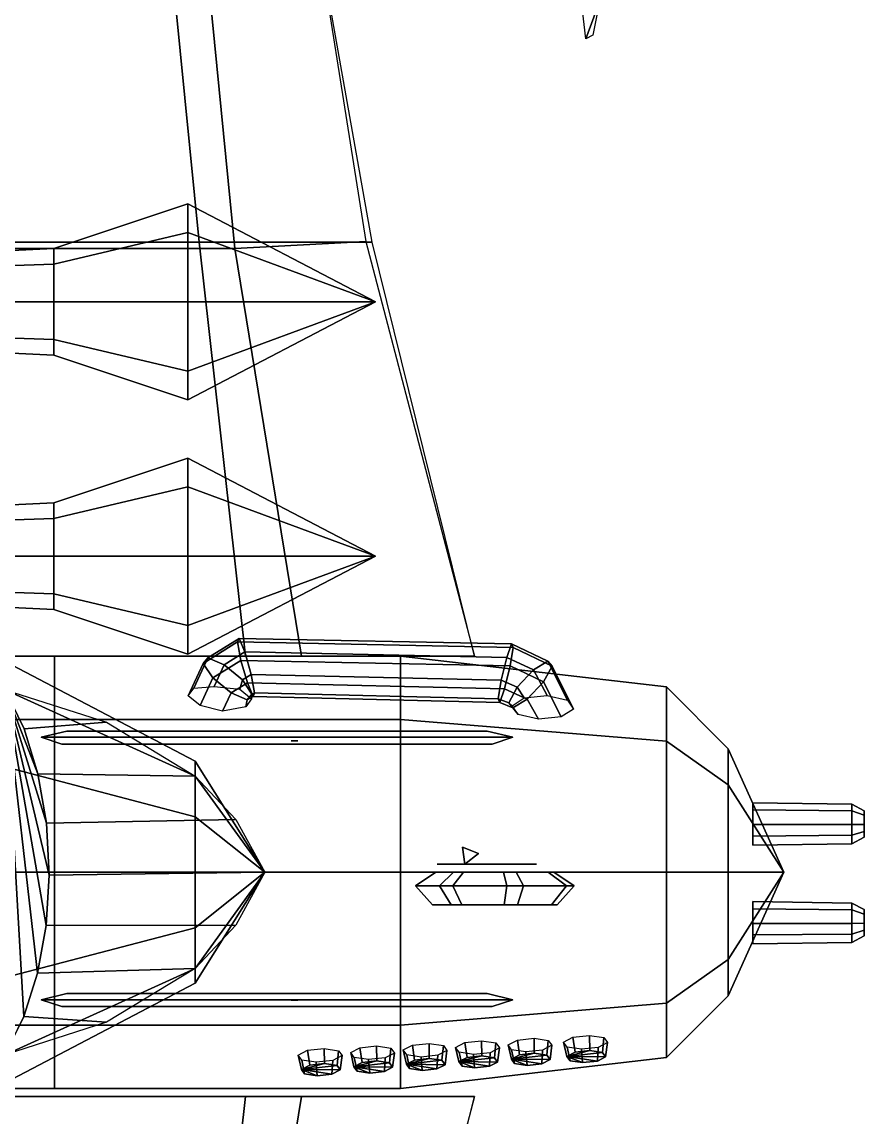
# Model space of a CAD drawing. Header units: metres. Extents: x -60 to 33, y -69 to 68.
# Drawn here: x 5.34 to 32.6, y -7.93 to 27.54 of the extents above; entities that cross this region are included whole.
import ezdxf

# ---------------------------------------------------------------- set-up
doc = ezdxf.new("R2010")
doc.units = ezdxf.units.M

msp = doc.modelspace()

# ---------------------------------------------------------------- linework, layer by layer
at = {"layer": 'AileD1', "color": 3}
for points in [[(12.233074, 20.199999, 8.980313), (2.804428, 20.199999, 9.349729), (3.138815, 32.800003, 9.198742), (10.996017, 32.800003, 8.887767)], [(16.46913, 20.42, 7.756776), (12.233074, 20.199999, 8.980313), (10.996017, 32.800003, 8.887767), (14.526067, 32.740002, 7.630329)], [(19.993759, 7.000001, 8), (14.390508, 7.000001, 10), (12.233074, 20.199999, 8.980313), (16.46913, 20.42, 7.756776)], [(14.390508, 7.000001, 10), (1.918754, 7.000001, 10.799999), (2.804428, 20.199999, 9.349729), (12.233074, 20.199999, 8.980313)]]:
    msp.add_3dface(points, dxfattribs=at)
at = {"layer": 'AileD2', "color": 67}
for points in [[(11.080813, 20.400002, 6.698404), (9.85018, 32.800003, 6.732197), (1.037658, 32.800003, 6.423656), (0.432347, 20.400002, 6.329336)], [(16.678078, 20.400002, 7.713342), (14.482404, 32.800003, 7.580684), (9.85018, 32.800003, 6.732197), (11.080813, 20.400002, 6.698404)], [(12.583006, 7.000001, 5.8), (11.080813, 20.400002, 6.698404), (0.432347, 20.400002, 6.329336), (-1.515498, 7.000001, 5)], [(19.993759, 7.000001, 8), (16.678078, 20.400002, 7.713342), (11.080813, 20.400002, 6.698404), (12.583006, 7.000001, 5.8)]]:
    msp.add_3dface(points, dxfattribs=at)
at = {"layer": 'AileG1', "color": 36}
for points in [[(-1.515498, -7.260001, 5), (0.432347, -20.66, 6.329336), (11.080813, -20.66, 6.698404), (12.583006, -7.260001, 5.8)], [(12.583006, -7.260001, 5.8), (11.080813, -20.66, 6.698404), (16.678078, -20.66, 7.713342), (19.993759, -7.260001, 8)]]:
    msp.add_3dface(points, dxfattribs=at)
at = {"layer": 'AileG2', "color": 31}
for points in [[(12.233074, -20.459999, 8.980313), (2.804428, -20.459999, 9.349729), (1.918754, -7.260001, 10.799999), (14.390508, -7.260001, 10)], [(16.46913, -20.679998, 7.756776), (12.233074, -20.459999, 8.980313), (14.390508, -7.260001, 10), (19.993759, -7.260001, 8)]]:
    msp.add_3dface(points, dxfattribs=at)
at = {"layer": 'Cabine', "color": 8}
for points in [[(6.400001, 4.949748, 14.949748), (-23, 4.949748, 14.132447), (-23, 7.000001, 10), (6.400001, 7, 10)], [(6.400001, 7, 10), (-23, 7.000001, 10), (-23, 4.949748, 5.867552), (6.400001, 4.949748, 5.050252)], [(6.400001, 0, 17.000002), (-23, 0, 15.844164), (-23, 4.949748, 14.132447), (6.400001, 4.949748, 14.949748)], [(6.400001, 4.949748, 5.050252), (-23, 4.949748, 5.867552), (-23, 0, 4.155837), (6.400001, 0, 2.999999)], [(6.400001, -4.949749, 14.949748), (-23, -4.949748, 14.132447), (-23, 0, 15.844164), (6.400001, 0, 17.000002)], [(6.400001, 0, 2.999999), (-23, 0, 4.155837), (-23, -4.949748, 5.867552), (6.400001, -4.949749, 5.050252)], [(6.400001, -4.949749, 5.050252), (-23, -4.949748, 5.867552), (-23, -7.000001, 10), (6.400001, -7.000001, 10)], [(6.400001, -7.000001, 10), (-23, -7.000001, 10), (-23, -4.949748, 14.132447), (6.400001, -4.949749, 14.949748)]]:
    msp.add_3dface(points, dxfattribs=at)
at = {"layer": 'Canon1', "color": 40}
for points in [[(29, -1.657492, 12.348951), (29, -0.952149, 11.878723), (32.200001, -0.999453, 11.865605), (32.200001, -1.656105, 12.303373)], [(29, -0.952149, 11.878723), (29, -1.181399, 11.062594), (32.200001, -1.212878, 11.105814), (32.200001, -0.999453, 11.865605)], [(32.200001, -1.656105, 12.303373), (32.200001, -0.999453, 11.865605), (32.599998, -1.212105, 11.806633), (32.599998, -1.649873, 12.098478)], [(32.200001, -0.999453, 11.865605), (32.200001, -1.212878, 11.105814), (32.599998, -1.354388, 11.300107), (32.599998, -1.212105, 11.806633)], [(29, -1.181399, 11.062594), (29, -2.028427, 11.028426), (32.200001, -2.001435, 11.074005), (32.200001, -1.212878, 11.105814)], [(32.200001, -1.212878, 11.105814), (32.200001, -2.001435, 11.074005), (32.599998, -1.880093, 11.278901), (32.599998, -1.354388, 11.300107)], [(29, -2.322668, 11.82344), (29, -1.657492, 12.348951), (32.200001, -1.656105, 12.303373), (32.200001, -2.275364, 11.814137)], [(32.200001, -2.275364, 11.814137), (32.200001, -1.656105, 12.303373), (32.599998, -1.649873, 12.098478), (32.599998, -2.062712, 11.772321)], [(29, -2.028427, 11.028426), (29, -2.322668, 11.82344), (32.200001, -2.275364, 11.814137), (32.200001, -2.001435, 11.074005)], [(32.200001, -2.001435, 11.074005), (32.200001, -2.275364, 11.814137), (32.599998, -2.062712, 11.772321), (32.599998, -1.880093, 11.278901)]]:
    msp.add_3dface(points, dxfattribs=at)
at = {"layer": 'Canon2', "color": 39}
for points in [[(29, -1.657492, 9.148952), (29, -0.952149, 8.678724), (32.200001, -0.999453, 8.665605), (32.200001, -1.656105, 9.103373)], [(29, -0.952149, 8.678724), (29, -1.181399, 7.862594), (32.200001, -1.212878, 7.905815), (32.200001, -0.999453, 8.665605)], [(32.200001, -1.656105, 9.103373), (32.200001, -0.999453, 8.665605), (32.599998, -1.212105, 8.606633), (32.599998, -1.649873, 8.898479)], [(32.200001, -0.999453, 8.665605), (32.200001, -1.212878, 7.905815), (32.599998, -1.354388, 8.100107), (32.599998, -1.212105, 8.606633)], [(29, -1.181399, 7.862594), (29, -2.028427, 7.828427), (32.200001, -2.001435, 7.874005), (32.200001, -1.212878, 7.905815)], [(32.200001, -1.212878, 7.905815), (32.200001, -2.001435, 7.874005), (32.599998, -1.880093, 8.0789), (32.599998, -1.354388, 8.100107)], [(29, -2.322668, 8.623439), (29, -1.657492, 9.148952), (32.200001, -1.656105, 9.103373), (32.200001, -2.275364, 8.614137)], [(32.200001, -2.275364, 8.614137), (32.200001, -1.656105, 9.103373), (32.599998, -1.649873, 8.898479), (32.599998, -2.062712, 8.572322)], [(29, -2.028427, 7.828427), (29, -2.322668, 8.623439), (32.200001, -2.275364, 8.614137), (32.200001, -2.001435, 7.874005)], [(32.200001, -2.001435, 7.874005), (32.200001, -2.275364, 8.614137), (32.599998, -2.062712, 8.572322), (32.599998, -1.880093, 8.0789)]]:
    msp.add_3dface(points, dxfattribs=at)
at = {"layer": 'Canon3', "color": 38}
for points in [[(29, 1.542508, 9.148952), (29, 2.247851, 8.678724), (32.200001, 2.200547, 8.665605), (32.200001, 1.543895, 9.103373)], [(29, 2.247851, 8.678724), (29, 2.0186, 7.862594), (32.200001, 1.987122, 7.905815), (32.200001, 2.200547, 8.665605)], [(32.200001, 1.543895, 9.103373), (32.200001, 2.200547, 8.665605), (32.599998, 1.987895, 8.606633), (32.599998, 1.550127, 8.898479)], [(32.200001, 2.200547, 8.665605), (32.200001, 1.987122, 7.905815), (32.599998, 1.845612, 8.100107), (32.599998, 1.987895, 8.606633)], [(29, 2.0186, 7.862594), (29, 1.171573, 7.828427), (32.200001, 1.198565, 7.874005), (32.200001, 1.987122, 7.905815)], [(32.200001, 1.987122, 7.905815), (32.200001, 1.198565, 7.874005), (32.599998, 1.319907, 8.0789), (32.599998, 1.845612, 8.100107)], [(29, 0.877332, 8.623439), (29, 1.542508, 9.148952), (32.200001, 1.543895, 9.103373), (32.200001, 0.924636, 8.614137)], [(32.200001, 0.924636, 8.614137), (32.200001, 1.543895, 9.103373), (32.599998, 1.550127, 8.898479), (32.599998, 1.137288, 8.572322)], [(29, 1.171573, 7.828427), (29, 0.877332, 8.623439), (32.200001, 0.924636, 8.614137), (32.200001, 1.198565, 7.874005)], [(32.200001, 1.198565, 7.874005), (32.200001, 0.924636, 8.614137), (32.599998, 1.137288, 8.572322), (32.599998, 1.319907, 8.0789)]]:
    msp.add_3dface(points, dxfattribs=at)
at = {"layer": 'Canon4', "color": 37}
for points in [[(29, 1.542508, 12.348951), (29, 2.247851, 11.878723), (32.200001, 2.200547, 11.865605), (32.200001, 1.543895, 12.303373)], [(29, 2.247851, 11.878723), (29, 2.0186, 11.062594), (32.200001, 1.987122, 11.105814), (32.200001, 2.200547, 11.865605)], [(32.200001, 1.543895, 12.303373), (32.200001, 2.200547, 11.865605), (32.599998, 1.987895, 11.806633), (32.599998, 1.550127, 12.098478)], [(32.200001, 2.200547, 11.865605), (32.200001, 1.987122, 11.105814), (32.599998, 1.845612, 11.300107), (32.599998, 1.987895, 11.806633)], [(29, 2.0186, 11.062594), (29, 1.171573, 11.028426), (32.200001, 1.198565, 11.074005), (32.200001, 1.987122, 11.105814)], [(32.200001, 1.987122, 11.105814), (32.200001, 1.198565, 11.074005), (32.599998, 1.319907, 11.278901), (32.599998, 1.845612, 11.300107)], [(29, 0.877332, 11.82344), (29, 1.542508, 12.348951), (32.200001, 1.543895, 12.303373), (32.200001, 0.924636, 11.814137)], [(32.200001, 0.924636, 11.814137), (32.200001, 1.543895, 12.303373), (32.599998, 1.550127, 12.098478), (32.599998, 1.137288, 11.772321)], [(29, 1.171573, 11.028426), (29, 0.877332, 11.82344), (32.200001, 0.924636, 11.814137), (32.200001, 1.198565, 11.074005)], [(32.200001, 1.198565, 11.074005), (32.200001, 0.924636, 11.814137), (32.599998, 1.137288, 11.772321), (32.599998, 1.319907, 11.278901)]]:
    msp.add_3dface(points, dxfattribs=at)
at = {"layer": 'CharniereA', "color": 58}
msp.add_3dface([(19.653061, 0.26, 4.139383), (19.87788, 0.26, 4.026109), (19.667372, 0.26, 3.888047)], dxfattribs=at)
at = {"layer": 'CharniereSD', "color": 59}
msp.add_3dface([(14.05306, 4.26, 4.739383), (14.27788, 4.26, 4.626109), (14.067371, 4.26, 4.488046)], dxfattribs=at)
at = {"layer": 'CharniereSG', "color": 60}
msp.add_3dface([(14.05306, -4.14, 4.739383), (14.27788, -4.14, 4.626109), (14.067371, -4.14, 4.488046)], dxfattribs=at)
at = {"layer": 'EssieuAvant', "color": 54}
for points in [[(19.680571, 0.26, -5.834953), (19.600763, 0.813923, -5.834953), (19.600763, 0.813923, 3.345047), (19.680571, 0.26, 3.345047)], [(19.600763, 0.813923, -5.834953), (20.120378, 0.606077, -5.834953), (20.120378, 0.606077, 3.345047), (19.600763, 0.813923, 3.345047)], [(20.120378, 0.606077, -5.834953), (19.600763, 0.813923, -5.834953), (19.680571, 0.26, -5.834953)], [(20.120378, 0.606077, -5.834953), (19.680571, 0.26, -5.834953), (19.680571, 0.26, 3.345047), (20.120378, 0.606077, 3.345047)]]:
    msp.add_3dface(points, dxfattribs=at)
at = {"layer": 'FuselageAvant', "color": 6}
for points in [[(17.6, 4.949748, 14.949748), (6.400001, 4.949748, 14.949748), (6.400001, 7, 10), (17.6, 7.000001, 10)], [(17.6, 7.000001, 10), (6.400001, 7, 10), (6.400001, 4.949748, 5.050252), (17.6, 4.949748, 5.050252)], [(26.199999, 4.242641, 14.24264), (17.6, 4.949748, 14.949748), (17.6, 7.000001, 10), (26.199999, 6, 10)], [(26.199999, 6, 10), (17.6, 7.000001, 10), (17.6, 4.949748, 5.050252), (26.199999, 4.242641, 5.75736)], [(28.199999, 2.828427, 12.828427), (26.199999, 4.242641, 14.24264), (26.199999, 6, 10), (28.199999, 4, 10)], [(28.199999, 4, 10), (26.199999, 6, 10), (26.199999, 4.242641, 5.75736), (28.199999, 2.828427, 7.171573)], [(17.6, 0, 17.000002), (6.400001, 0, 17.000002), (6.400001, 4.949748, 14.949748), (17.6, 4.949748, 14.949748)], [(17.6, 4.949748, 5.050252), (6.400001, 4.949748, 5.050252), (6.400001, 0, 2.999999), (17.6, 0, 2.999999)], [(26.199999, 0, 16), (17.6, 0, 17.000002), (17.6, 4.949748, 14.949748), (26.199999, 4.242641, 14.24264)], [(26.199999, 4.242641, 5.75736), (17.6, 4.949748, 5.050252), (17.6, 0, 2.999999), (26.199999, 0, 4)], [(28.199999, 0, 14), (26.199999, 0, 16), (26.199999, 4.242641, 14.24264), (28.199999, 2.828427, 12.828427)], [(28.199999, 2.828427, 7.171573), (26.199999, 4.242641, 5.75736), (26.199999, 0, 4), (28.199999, 0, 6)], [(29.999998, 0, 10), (28.199999, 4, 10), (28.199999, 2.828427, 7.171573)], [(29.999998, 0, 10), (28.199999, 2.828427, 12.828427), (28.199999, 4, 10)], [(28.199999, 0, 14), (28.199999, 2.828427, 12.828427), (29.999998, 0, 10)], [(28.199999, 2.828427, 7.171573), (28.199999, 0, 6), (29.999998, 0, 10)], [(17.6, -4.949748, 14.949748), (6.400001, -4.949749, 14.949748), (6.400001, 0, 17.000002), (17.6, 0, 17.000002)], [(17.6, 0, 2.999999), (6.400001, 0, 2.999999), (6.400001, -4.949749, 5.050252), (17.6, -4.949748, 5.050252)], [(26.199999, -4.242641, 14.24264), (17.6, -4.949748, 14.949748), (17.6, 0, 17.000002), (26.199999, 0, 16)], [(26.199999, 0, 4), (17.6, 0, 2.999999), (17.6, -4.949748, 5.050252), (26.199999, -4.242641, 5.75736)], [(28.199999, -2.828427, 12.828427), (26.199999, -4.242641, 14.24264), (26.199999, 0, 16), (28.199999, 0, 14)], [(28.199999, 0, 6), (26.199999, 0, 4), (26.199999, -4.242641, 5.75736), (28.199999, -2.828427, 7.171573)], [(28.199999, 0, 14), (29.999998, 0, 10), (28.199999, -2.828427, 12.828427)], [(28.199999, -2.828427, 12.828427), (29.999998, 0, 10), (28.199999, -4, 10)], [(29.999998, 0, 10), (28.199999, -2.828427, 7.171573), (28.199999, -4, 10)], [(29.999998, 0, 10), (28.199999, 0, 6), (28.199999, -2.828427, 7.171573)], [(28.199999, -4, 10), (26.199999, -6, 10), (26.199999, -4.242641, 14.24264), (28.199999, -2.828427, 12.828427)], [(28.199999, -2.828427, 7.171573), (26.199999, -4.242641, 5.75736), (26.199999, -6, 10), (28.199999, -4, 10)], [(26.199999, -6, 10), (17.6, -7.000001, 10), (17.6, -4.949748, 14.949748), (26.199999, -4.242641, 14.24264)], [(26.199999, -4.242641, 5.75736), (17.6, -4.949748, 5.050252), (17.6, -7.000001, 10), (26.199999, -6, 10)], [(17.6, -7.000001, 10), (6.400001, -7.000001, 10), (6.400001, -4.949749, 14.949748), (17.6, -4.949748, 14.949748)], [(17.6, -4.949748, 5.050252), (6.400001, -4.949749, 5.050252), (6.400001, -7.000001, 10), (17.6, -7.000001, 10)], [(23.714766, -5.285871, 12.781879), (23.72221, -5.773171, 12.912531), (23.245865, -5.82548, 12.842825), (23.175598, -5.345079, 12.70298)], [(24.177393, -5.35696, 12.555658), (24.13093, -5.835978, 12.712667), (23.72221, -5.773171, 12.912531), (23.714766, -5.285871, 12.781879)], [(16.823074, -5.624439, 12.781879), (16.830517, -6.111739, 12.912531), (16.354172, -6.164049, 12.842825), (16.283907, -5.683647, 12.70298)], [(17.2857, -5.695529, 12.555658), (17.239239, -6.174546, 12.712667), (16.830517, -6.111739, 12.912531), (16.823074, -5.624439, 12.781879)], [(17.981861, -5.600231, 12.70298), (18.052124, -6.080633, 12.842825), (17.787195, -6.217415, 12.544384), (17.68199, -5.755054, 12.365179)], [(18.521029, -5.541023, 12.781879), (18.528469, -6.028324, 12.912531), (18.052124, -6.080633, 12.842825), (17.981861, -5.600231, 12.70298)], [(18.983654, -5.612113, 12.555658), (18.937191, -6.09113, 12.712667), (18.528469, -6.028324, 12.912531), (18.521029, -5.541023, 12.781879)], [(19.098738, -5.771856, 12.156835), (19.038866, -6.232261, 12.360314), (18.937191, -6.09113, 12.712667), (18.983654, -5.612113, 12.555658)], [(19.679813, -5.516816, 12.70298), (19.75008, -5.997218, 12.842825), (19.485147, -6.134, 12.544384), (19.379946, -5.671638, 12.365179)], [(19.379946, -5.671638, 12.365179), (19.485147, -6.134, 12.544384), (19.586824, -6.27513, 12.192033), (19.495029, -5.83138, 11.96636)], [(20.218981, -5.457608, 12.781879), (20.226423, -5.944908, 12.912531), (19.75008, -5.997218, 12.842825), (19.679813, -5.516816, 12.70298)], [(20.681606, -5.528697, 12.555658), (20.635145, -6.007715, 12.712667), (20.226423, -5.944908, 12.912531), (20.218981, -5.457608, 12.781879)], [(20.796692, -5.688442, 12.156835), (20.73682, -6.148845, 12.360314), (20.635145, -6.007715, 12.712667), (20.681606, -5.528697, 12.555658)], [(21.377768, -5.433401, 12.70298), (21.448032, -5.913803, 12.842825), (21.183102, -6.050585, 12.544384), (21.077898, -5.588223, 12.365179)], [(21.077898, -5.588223, 12.365179), (21.183102, -6.050585, 12.544384), (21.284777, -6.191715, 12.192033), (21.192982, -5.747965, 11.96636)], [(21.916933, -5.374193, 12.781879), (21.924376, -5.861493, 12.912531), (21.448032, -5.913803, 12.842825), (21.377768, -5.433401, 12.70298)], [(22.37956, -5.445282, 12.555658), (22.333097, -5.9243, 12.712667), (21.924376, -5.861493, 12.912531), (21.916933, -5.374193, 12.781879)], [(22.194773, -5.759848, 11.819035), (22.16984, -6.202212, 12.061874), (22.434774, -6.06543, 12.360314), (22.494644, -5.605026, 12.156835)], [(22.494644, -5.605026, 12.156835), (22.434774, -6.06543, 12.360314), (22.333097, -5.9243, 12.712667), (22.37956, -5.445282, 12.555658)], [(23.175598, -5.345079, 12.70298), (23.245865, -5.82548, 12.842825), (22.980934, -5.962263, 12.544384), (22.875731, -5.499901, 12.365179)], [(22.875731, -5.499901, 12.365179), (22.980934, -5.962263, 12.544384), (23.082609, -6.103393, 12.192033), (22.990814, -5.659643, 11.96636)], [(22.990814, -5.659643, 11.96636), (23.082609, -6.103393, 12.192033), (23.491329, -6.166199, 11.99217), (23.453438, -5.730733, 11.740137)], [(23.453438, -5.730733, 11.740137), (23.491329, -6.166199, 11.99217), (23.967672, -6.113891, 12.061874), (23.992605, -5.671526, 11.819035)], [(23.992605, -5.671526, 11.819035), (23.967672, -6.113891, 12.061874), (24.232607, -5.977108, 12.360314), (24.292477, -5.516704, 12.156835)], [(24.292477, -5.516704, 12.156835), (24.232607, -5.977108, 12.360314), (24.13093, -5.835978, 12.712667), (24.177393, -5.35696, 12.555658)], [(14.585956, -5.767062, 12.70298), (14.656219, -6.247464, 12.842825), (14.39129, -6.384246, 12.544384), (14.286086, -5.921884, 12.365179)], [(14.286086, -5.921884, 12.365179), (14.39129, -6.384246, 12.544384), (14.492965, -6.525375, 12.192033), (14.401171, -6.081626, 11.96636)], [(15.125122, -5.707854, 12.781879), (15.132565, -6.195154, 12.912531), (14.656219, -6.247464, 12.842825), (14.585956, -5.767062, 12.70298)], [(15.587749, -5.778944, 12.555658), (15.541286, -6.257961, 12.712667), (15.132565, -6.195154, 12.912531), (15.125122, -5.707854, 12.781879)], [(15.402961, -6.093509, 11.819035), (15.37803, -6.535874, 12.061874), (15.642962, -6.399091, 12.360314), (15.702833, -5.938687, 12.156835)], [(15.702833, -5.938687, 12.156835), (15.642962, -6.399091, 12.360314), (15.541286, -6.257961, 12.712667), (15.587749, -5.778944, 12.555658)], [(16.283907, -5.683647, 12.70298), (16.354172, -6.164049, 12.842825), (16.089241, -6.300831, 12.544384), (15.984038, -5.838469, 12.365179)], [(15.984038, -5.838469, 12.365179), (16.089241, -6.300831, 12.544384), (16.190918, -6.44196, 12.192033), (16.099123, -5.998211, 11.96636)], [(16.099123, -5.998211, 11.96636), (16.190918, -6.44196, 12.192033), (16.599638, -6.504767, 11.99217), (16.561747, -6.069301, 11.740137)], [(16.561747, -6.069301, 11.740137), (16.599638, -6.504767, 11.99217), (17.075981, -6.452459, 12.061874), (17.100914, -6.010094, 11.819035)], [(17.100914, -6.010094, 11.819035), (17.075981, -6.452459, 12.061874), (17.340914, -6.315676, 12.360314), (17.400785, -5.855272, 12.156835)], [(17.400785, -5.855272, 12.156835), (17.340914, -6.315676, 12.360314), (17.239239, -6.174546, 12.712667), (17.2857, -5.695529, 12.555658)], [(17.68199, -5.755054, 12.365179), (17.787195, -6.217415, 12.544384), (17.888872, -6.358545, 12.192033), (17.797077, -5.914796, 11.96636)], [(17.787195, -6.217415, 12.544384), (18.052124, -6.080633, 12.842825), (18.528469, -6.028324, 12.912531)], [(17.787195, -6.217415, 12.544384), (18.528469, -6.028324, 12.912531), (18.937191, -6.09113, 12.712667)], [(17.797077, -5.914796, 11.96636), (17.888872, -6.358545, 12.192033), (18.29759, -6.421352, 11.99217), (18.259699, -5.985886, 11.740137)], [(18.259699, -5.985886, 11.740137), (18.29759, -6.421352, 11.99217), (18.773935, -6.369043, 12.061874), (18.798866, -5.926679, 11.819035)], [(18.798866, -5.926679, 11.819035), (18.773935, -6.369043, 12.061874), (19.038866, -6.232261, 12.360314), (19.098738, -5.771856, 12.156835)], [(19.485147, -6.134, 12.544384), (19.75008, -5.997218, 12.842825), (20.226423, -5.944908, 12.912531)], [(19.485147, -6.134, 12.544384), (20.226423, -5.944908, 12.912531), (20.635145, -6.007715, 12.712667)], [(19.485147, -6.134, 12.544384), (20.635145, -6.007715, 12.712667), (20.73682, -6.148845, 12.360314)], [(19.495029, -5.83138, 11.96636), (19.586824, -6.27513, 12.192033), (19.995543, -6.337936, 11.99217), (19.957653, -5.90247, 11.740137)], [(19.957653, -5.90247, 11.740137), (19.995543, -6.337936, 11.99217), (20.471888, -6.285628, 12.061874), (20.49682, -5.843263, 11.819035)], [(20.49682, -5.843263, 11.819035), (20.471888, -6.285628, 12.061874), (20.73682, -6.148845, 12.360314), (20.796692, -5.688442, 12.156835)], [(21.183102, -6.050585, 12.544384), (21.448032, -5.913803, 12.842825), (21.924376, -5.861493, 12.912531)], [(21.183102, -6.050585, 12.544384), (21.924376, -5.861493, 12.912531), (22.333097, -5.9243, 12.712667)], [(21.183102, -6.050585, 12.544384), (22.333097, -5.9243, 12.712667), (22.434774, -6.06543, 12.360314)], [(21.192982, -5.747965, 11.96636), (21.284777, -6.191715, 12.192033), (21.693497, -6.254521, 11.99217), (21.655607, -5.819055, 11.740137)], [(21.655607, -5.819055, 11.740137), (21.693497, -6.254521, 11.99217), (22.16984, -6.202212, 12.061874), (22.194773, -5.759848, 11.819035)], [(22.980934, -5.962263, 12.544384), (23.245865, -5.82548, 12.842825), (23.72221, -5.773171, 12.912531)], [(22.980934, -5.962263, 12.544384), (23.72221, -5.773171, 12.912531), (24.13093, -5.835978, 12.712667)], [(22.980934, -5.962263, 12.544384), (24.13093, -5.835978, 12.712667), (24.232607, -5.977108, 12.360314)], [(22.980934, -5.962263, 12.544384), (24.232607, -5.977108, 12.360314), (23.967672, -6.113891, 12.061874)], [(22.980934, -5.962263, 12.544384), (23.967672, -6.113891, 12.061874), (23.491329, -6.166199, 11.99217)], [(22.980934, -5.962263, 12.544384), (23.491329, -6.166199, 11.99217), (23.082609, -6.103393, 12.192033)], [(14.39129, -6.384246, 12.544384), (14.656219, -6.247464, 12.842825), (15.132565, -6.195154, 12.912531)], [(14.39129, -6.384246, 12.544384), (15.132565, -6.195154, 12.912531), (15.541286, -6.257961, 12.712667)], [(14.39129, -6.384246, 12.544384), (15.541286, -6.257961, 12.712667), (15.642962, -6.399091, 12.360314)], [(14.401171, -6.081626, 11.96636), (14.492965, -6.525375, 12.192033), (14.901686, -6.588182, 11.99217), (14.863794, -6.152717, 11.740137)], [(14.863794, -6.152717, 11.740137), (14.901686, -6.588182, 11.99217), (15.37803, -6.535874, 12.061874), (15.402961, -6.093509, 11.819035)], [(16.089241, -6.300831, 12.544384), (16.354172, -6.164049, 12.842825), (16.830517, -6.111739, 12.912531)], [(16.089241, -6.300831, 12.544384), (16.830517, -6.111739, 12.912531), (17.239239, -6.174546, 12.712667)], [(16.089241, -6.300831, 12.544384), (17.239239, -6.174546, 12.712667), (17.340914, -6.315676, 12.360314)], [(16.089241, -6.300831, 12.544384), (17.340914, -6.315676, 12.360314), (17.075981, -6.452459, 12.061874)], [(16.089241, -6.300831, 12.544384), (17.075981, -6.452459, 12.061874), (16.599638, -6.504767, 11.99217)], [(16.089241, -6.300831, 12.544384), (16.599638, -6.504767, 11.99217), (16.190918, -6.44196, 12.192033)], [(17.787195, -6.217415, 12.544384), (18.937191, -6.09113, 12.712667), (19.038866, -6.232261, 12.360314)], [(17.787195, -6.217415, 12.544384), (19.038866, -6.232261, 12.360314), (18.773935, -6.369043, 12.061874)], [(17.787195, -6.217415, 12.544384), (18.773935, -6.369043, 12.061874), (18.29759, -6.421352, 11.99217)], [(17.787195, -6.217415, 12.544384), (18.29759, -6.421352, 11.99217), (17.888872, -6.358545, 12.192033)], [(19.485147, -6.134, 12.544384), (20.73682, -6.148845, 12.360314), (20.471888, -6.285628, 12.061874)], [(19.485147, -6.134, 12.544384), (20.471888, -6.285628, 12.061874), (19.995543, -6.337936, 11.99217)], [(19.485147, -6.134, 12.544384), (19.995543, -6.337936, 11.99217), (19.586824, -6.27513, 12.192033)], [(21.183102, -6.050585, 12.544384), (22.434774, -6.06543, 12.360314), (22.16984, -6.202212, 12.061874)], [(21.183102, -6.050585, 12.544384), (22.16984, -6.202212, 12.061874), (21.693497, -6.254521, 11.99217)], [(21.183102, -6.050585, 12.544384), (21.693497, -6.254521, 11.99217), (21.284777, -6.191715, 12.192033)], [(14.39129, -6.384246, 12.544384), (15.642962, -6.399091, 12.360314), (15.37803, -6.535874, 12.061874)], [(14.39129, -6.384246, 12.544384), (15.37803, -6.535874, 12.061874), (14.901686, -6.588182, 11.99217)], [(14.39129, -6.384246, 12.544384), (14.901686, -6.588182, 11.99217), (14.492965, -6.525375, 12.192033)]]:
    msp.add_3dface(points, dxfattribs=at)
at = {"layer": 'HB3', "color": 23}
for points in [[(6.376217, 11.458405, 2.446311), (6.376218, 11.965302, 1.222551), (10.708771, 13.407449, 1.222552), (10.708769, 12.478157, 3.466061)], [(6.376218, 11.965302, 1.222551), (6.376219, 11.458405, -0.001208), (10.708772, 12.478157, -1.020958), (10.708771, 13.407449, 1.222552)], [(10.708769, 12.478157, 3.466061), (10.708771, 13.407449, 1.222552), (16.789999, 10.234647, 1.222552)], [(10.708771, 13.407449, 1.222552), (10.708772, 12.478157, -1.020958), (16.789999, 10.234647, 1.222552)], [(6.376217, 10.234647, 2.953208), (6.376217, 11.458405, 2.446311), (10.708769, 12.478157, 3.466061), (10.708768, 10.234647, 4.395354)], [(6.376219, 11.458405, -0.001208), (6.376219, 10.234647, -0.508106), (10.708772, 10.234647, -1.95025), (10.708772, 12.478157, -1.020958)], [(10.708768, 10.234647, 4.395354), (10.708769, 12.478157, 3.466061), (16.789999, 10.234647, 1.222552)], [(10.708772, 12.478157, -1.020958), (10.708772, 10.234647, -1.95025), (16.789999, 10.234647, 1.222552)], [(-6.132196, 11.036419, 2.024324), (-6.132195, 11.368526, 1.222551), (6.376218, 11.965302, 1.222551), (6.376217, 11.458405, 2.446311)], [(-6.132195, 11.368526, 1.222551), (-6.132195, 11.036419, 0.420777), (6.376219, 11.458405, -0.001208), (6.376218, 11.965302, 1.222551)], [(-6.132196, 10.234647, 2.356429), (-6.132196, 11.036419, 2.024324), (6.376217, 11.458405, 2.446311), (6.376217, 10.234647, 2.953208)], [(-6.132195, 11.036419, 0.420777), (-6.132193, 10.234647, 0.088672), (6.376219, 10.234647, -0.508106), (6.376219, 11.458405, -0.001208)], [(-6.132196, 9.432872, 2.024324), (-6.132196, 10.234647, 2.356429), (6.376217, 10.234647, 2.953208), (6.376217, 9.010888, 2.446311)], [(-6.132193, 10.234647, 0.088672), (-6.132195, 9.432872, 0.420777), (6.376219, 9.010888, -0.001208), (6.376219, 10.234647, -0.508106)], [(6.376217, 9.010888, 2.446311), (6.376217, 10.234647, 2.953208), (10.708768, 10.234647, 4.395354), (10.708769, 7.991135, 3.466061)], [(6.376219, 10.234647, -0.508106), (6.376219, 9.010888, -0.001208), (10.708772, 7.991135, -1.020958), (10.708772, 10.234647, -1.95025)], [(10.708769, 7.991135, 3.466061), (10.708768, 10.234647, 4.395354), (16.789999, 10.234647, 1.222552)], [(10.708771, 7.061843, 1.222552), (10.708769, 7.991135, 3.466061), (16.789999, 10.234647, 1.222552)], [(10.708772, 7.991135, -1.020958), (10.708771, 7.061843, 1.222552), (16.789999, 10.234647, 1.222552)], [(10.708772, 10.234647, -1.95025), (10.708772, 7.991135, -1.020958), (16.789999, 10.234647, 1.222552)], [(-6.132195, 9.100768, 1.222551), (-6.132196, 9.432872, 2.024324), (6.376217, 9.010888, 2.446311), (6.376218, 8.503988, 1.222551)], [(-6.132195, 9.432872, 0.420777), (-6.132195, 9.100768, 1.222551), (6.376218, 8.503988, 1.222551), (6.376219, 9.010888, -0.001208)], [(6.376218, 8.503988, 1.222551), (6.376217, 9.010888, 2.446311), (10.708769, 7.991135, 3.466061), (10.708771, 7.061843, 1.222552)], [(6.376219, 9.010888, -0.001208), (6.376218, 8.503988, 1.222551), (10.708771, 7.061843, 1.222552), (10.708772, 7.991135, -1.020958)]]:
    msp.add_3dface(points, dxfattribs=at)
at = {"layer": 'HB4', "color": 27}
for points in [[(6.376217, 19.693939, 3.341478), (6.376218, 20.20084, 2.117719), (10.708771, 21.642982, 2.117719), (10.708769, 20.713692, 4.361228)], [(6.376218, 20.20084, 2.117719), (6.376219, 19.693939, 0.89396), (10.708772, 20.713692, -0.125791), (10.708771, 21.642982, 2.117719)], [(10.708769, 20.713692, 4.361228), (10.708771, 21.642982, 2.117719), (16.789999, 18.470186, 2.117719)], [(10.708771, 21.642982, 2.117719), (10.708772, 20.713692, -0.125791), (16.789999, 18.470186, 2.117719)], [(6.376217, 18.470186, 3.848375), (6.376217, 19.693939, 3.341478), (10.708769, 20.713692, 4.361228), (10.708768, 18.470186, 5.290521)], [(6.376219, 19.693939, 0.89396), (6.376219, 18.470186, 0.387062), (10.708772, 18.470186, -1.055083), (10.708772, 20.713692, -0.125791)], [(10.708768, 18.470186, 5.290521), (10.708769, 20.713692, 4.361228), (16.789999, 18.470186, 2.117719)], [(10.708772, 20.713692, -0.125791), (10.708772, 18.470186, -1.055083), (16.789999, 18.470186, 2.117719)], [(-6.132196, 19.271959, 2.919491), (-6.132195, 19.604065, 2.117718), (6.376218, 20.20084, 2.117719), (6.376217, 19.693939, 3.341478)], [(-6.132195, 19.604065, 2.117718), (-6.132195, 19.271959, 1.315945), (6.376219, 19.693939, 0.89396), (6.376218, 20.20084, 2.117719)], [(-6.132196, 18.470186, 3.251596), (-6.132196, 19.271959, 2.919491), (6.376217, 19.693939, 3.341478), (6.376217, 18.470186, 3.848375)], [(-6.132195, 19.271959, 1.315945), (-6.132193, 18.470186, 0.983839), (6.376219, 18.470186, 0.387062), (6.376219, 19.693939, 0.89396)], [(-6.132196, 17.668411, 2.919491), (-6.132196, 18.470186, 3.251596), (6.376217, 18.470186, 3.848375), (6.376217, 17.246426, 3.341478)], [(-6.132193, 18.470186, 0.983839), (-6.132195, 17.668411, 1.315945), (6.376219, 17.246426, 0.89396), (6.376219, 18.470186, 0.387062)], [(6.376217, 17.246426, 3.341478), (6.376217, 18.470186, 3.848375), (10.708768, 18.470186, 5.290521), (10.708769, 16.226675, 4.361228)], [(6.376219, 18.470186, 0.387062), (6.376219, 17.246426, 0.89396), (10.708772, 16.226675, -0.125791), (10.708772, 18.470186, -1.055083)], [(10.708769, 16.226675, 4.361228), (10.708768, 18.470186, 5.290521), (16.789999, 18.470186, 2.117719)], [(10.708771, 15.297382, 2.117719), (10.708769, 16.226675, 4.361228), (16.789999, 18.470186, 2.117719)], [(10.708772, 16.226675, -0.125791), (10.708771, 15.297382, 2.117719), (16.789999, 18.470186, 2.117719)], [(10.708772, 18.470186, -1.055083), (10.708772, 16.226675, -0.125791), (16.789999, 18.470186, 2.117719)], [(-6.132195, 17.336306, 2.117718), (-6.132196, 17.668411, 2.919491), (6.376217, 17.246426, 3.341478), (6.376218, 16.739525, 2.117719)], [(-6.132195, 17.668411, 1.315945), (-6.132195, 17.336306, 2.117718), (6.376218, 16.739525, 2.117719), (6.376219, 17.246426, 0.89396)], [(6.376218, 16.739525, 2.117719), (6.376217, 17.246426, 3.341478), (10.708769, 16.226675, 4.361228), (10.708771, 15.297382, 2.117719)], [(6.376219, 17.246426, 0.89396), (6.376218, 16.739525, 2.117719), (10.708771, 15.297382, 2.117719), (10.708772, 16.226675, -0.125791)]]:
    msp.add_3dface(points, dxfattribs=at)
at = {"layer": 'MachinRoueAvant', "color": 55}
for points in [[(20.460571, 0.26, -7.854953), (20.320572, 0.26, -4.314953), (18.780571, 0.26, -4.474953)], [(20.460571, 0.26, -7.854953), (18.780571, 0.26, -4.474953), (18.780571, 0.26, -5.614954)], [(20.460571, 0.26, -7.854953), (22.000572, 0.26, -6.554953), (20.320572, 0.26, -4.314953)]]:
    msp.add_3dface(points, dxfattribs=at)
at = {"layer": 'PaleD3', "color": 47}
for points in [[(24.153471, 29.995031, -1.189635), (24.031654, 28.185429, -1.662248), (23.596684, 26.989157, 0.168421), (23.465506, 28.094803, 1.700339)], [(24.031654, 28.185429, -1.662248), (23.815733, 27.101416, -1.081001), (23.596684, 26.989157, 0.168421)]]:
    msp.add_3dface(points, dxfattribs=at)
at = {"layer": 'RoueAvant', "color": 53}
for points in [[(19.637613, 0, -4.834067), (19.291601, -0.44, -4.247619), (18.080019, -0.44, -6.204789), (18.735134, 0, -6.291917)], [(18.735134, 0, -6.291917), (18.080019, -0.44, -6.204789), (18.854788, -0.44, -8.372317), (19.312241, 0, -7.906459)], [(22.380003, 0, -7.540001), (19.637613, 0, -4.834067), (18.735134, 0, -6.291917)], [(22.380003, 0, -7.540001), (18.735134, 0, -6.291917), (19.312241, 0, -7.906459)], [(19.312241, 0, -7.906459), (18.854788, -0.44, -8.372317), (21.03249, -0.44, -9.118012), (20.934361, 0, -8.461909)], [(21.340094, 0, -4.6307), (21.577188, -0.44, -3.974597), (19.291601, -0.44, -4.247619), (19.637613, 0, -4.834067)], [(22.380003, 0, -7.540001), (19.312241, 0, -7.906459), (20.934361, 0, -8.461909)], [(22.380003, 0, -7.540001), (21.340094, 0, -4.6307), (19.637613, 0, -4.834067)], [(20.934361, 0, -8.461909), (21.03249, -0.44, -9.118012), (22.97327, -0.44, -7.880346), (22.380003, 0, -7.540001)], [(22.56057, 0, -5.834953), (23.215685, -0.44, -5.591313), (21.577188, -0.44, -3.974597), (21.340094, 0, -4.6307)], [(22.380003, 0, -7.540001), (22.56057, 0, -5.834953), (21.340094, 0, -4.6307)], [(22.380003, 0, -7.540001), (22.97327, -0.44, -7.880346), (23.215685, -0.44, -5.591313), (22.56057, 0, -5.834953)], [(19.291601, -0.44, -4.247619), (19.580639, -1.06, -4.737502), (18.627262, -1.06, -6.277571), (18.080019, -0.44, -6.204789)], [(18.080019, -0.44, -6.204789), (18.627262, -1.06, -6.277571), (19.236916, -1.06, -7.983167), (18.854788, -0.44, -8.372317)], [(18.854788, -0.44, -8.372317), (19.236916, -1.06, -7.983167), (20.950518, -1.06, -8.569943), (21.03249, -0.44, -9.118012)], [(21.577188, -0.44, -3.974597), (21.379133, -1.06, -4.522666), (19.580639, -1.06, -4.737502), (19.291601, -0.44, -4.247619)], [(21.03249, -0.44, -9.118012), (20.950518, -1.06, -8.569943), (22.47769, -1.06, -7.596043), (22.97327, -0.44, -7.880346)], [(23.215685, -0.44, -5.591313), (22.668442, -1.06, -5.794835), (21.379133, -1.06, -4.522666), (21.577188, -0.44, -3.974597)], [(22.97327, -0.44, -7.880346), (22.47769, -1.06, -7.596043), (22.668442, -1.06, -5.794835), (23.215685, -0.44, -5.591313)], [(20.950518, -1.06, -8.569943), (19.236916, -1.06, -7.983167), (18.627262, -1.06, -6.277571)], [(20.950518, -1.06, -8.569943), (18.627262, -1.06, -6.277571), (19.580639, -1.06, -4.737502)], [(20.950518, -1.06, -8.569943), (19.580639, -1.06, -4.737502), (21.379133, -1.06, -4.522666)], [(20.950518, -1.06, -8.569943), (21.379133, -1.06, -4.522666), (22.668442, -1.06, -5.794835)], [(20.950518, -1.06, -8.569943), (22.668442, -1.06, -5.794835), (22.47769, -1.06, -7.596043)]]:
    msp.add_3dface(points, dxfattribs=at)
at = {"layer": 'SasAvantD', "color": 41}
for points in [[(21.230223, 4.370253, 4.725976), (5.969779, 4.370253, 4.725976), (6.794668, 4.570252, 4.533774), (20.405334, 4.570252, 4.533774)], [(5.969779, 4.370253, 4.725976), (5.969779, 4.370253, 1.170252), (6.794668, 4.570252, 1.362453), (6.794668, 4.570252, 4.533774)], [(5.969779, 4.370253, 1.170252), (21.230223, 4.370253, 1.170252), (20.405334, 4.570252, 1.362453), (6.794668, 4.570252, 1.362453)], [(20.560001, 4.150252, 4.569812), (6.640001, 4.150252, 4.569812), (5.969779, 4.370253, 4.725976), (21.230223, 4.370253, 4.725976)], [(6.640001, 4.150252, 4.569812), (6.640001, 4.150252, 1.326416), (5.969779, 4.370253, 1.170252), (5.969779, 4.370253, 4.725976)], [(6.640001, 4.150252, 1.326416), (20.560001, 4.150252, 1.326416), (21.230223, 4.370253, 1.170252), (5.969779, 4.370253, 1.170252)], [(20.405334, 4.570252, 4.533774), (6.794668, 4.570252, 4.533774), (6.794668, 4.570252, 1.362453), (20.405334, 4.570252, 1.362453)], [(21.230223, 4.370253, 1.170252), (21.230223, 4.370253, 4.725976), (20.405334, 4.570252, 4.533774), (20.405334, 4.570252, 1.362453)], [(20.560001, 4.150252, 1.326416), (20.560001, 4.150252, 4.569812), (21.230223, 4.370253, 4.725976), (21.230223, 4.370253, 1.170252)], [(20.560001, 4.150252, 1.326416), (6.640001, 4.150252, 1.326416), (6.640001, 4.150252, 4.569812), (20.560001, 4.150252, 4.569812)]]:
    msp.add_3dface(points, dxfattribs=at)
at = {"layer": 'SasAvantG', "color": 42}
for points in [[(21.230223, -4.129748, 4.725976), (5.969779, -4.129748, 4.725976), (6.794668, -3.929748, 4.533774), (20.405334, -3.929748, 4.533774)], [(5.969779, -4.129748, 4.725976), (5.969779, -4.129748, 1.170252), (6.794668, -3.929748, 1.362453), (6.794668, -3.929748, 4.533774)], [(5.969779, -4.129748, 1.170252), (21.230223, -4.129748, 1.170252), (20.405334, -3.929748, 1.362453), (6.794668, -3.929748, 1.362453)], [(20.560001, -4.349748, 4.569812), (6.640001, -4.349748, 4.569812), (5.969779, -4.129748, 4.725976), (21.230223, -4.129748, 4.725976)], [(6.640001, -4.349748, 4.569812), (6.640001, -4.349748, 1.326416), (5.969779, -4.129748, 1.170252), (5.969779, -4.129748, 4.725976)], [(6.640001, -4.349748, 1.326416), (20.560001, -4.349748, 1.326416), (21.230223, -4.129748, 1.170252), (5.969779, -4.129748, 1.170252)], [(20.405334, -3.929748, 4.533774), (6.794668, -3.929748, 4.533774), (6.794668, -3.929748, 1.362453), (20.405334, -3.929748, 1.362453)], [(21.230223, -4.129748, 1.170252), (21.230223, -4.129748, 4.725976), (20.405334, -3.929748, 4.533774), (20.405334, -3.929748, 1.362453)], [(20.560001, -4.349748, 1.326416), (20.560001, -4.349748, 4.569812), (21.230223, -4.129748, 4.725976), (21.230223, -4.129748, 1.170252)], [(20.560001, -4.349748, 1.326416), (6.640001, -4.349748, 1.326416), (6.640001, -4.349748, 4.569812), (20.560001, -4.349748, 4.569812)]]:
    msp.add_3dface(points, dxfattribs=at)
at = {"layer": 'TabBord', "color": 68}
for points in [[(4.799998, 5.909639, 15.193037), (8.07842, 4.858308, 16.121834), (5.411579, 4.639949, 15.970069)], [(4.799998, 5.909639, 14.193037), (4.799998, 5.909639, 15.193037), (5.411579, 4.639949, 15.970069)], [(4.799998, 5.909639, 14.193037), (5.411579, 4.639949, 15.970069), (5.861465, 3.183434, 16.541664)], [(4.799998, 5.909639, 14.193037), (5.861465, 3.183434, 16.541664), (6.137768, 1.590019, 16.892714)], [(4.799998, 5.909639, 14.193037), (6.137768, 1.590019, 16.892714), (6.228598, -0.090359, 17.008116)], [(4.799998, 5.909639, 14.193037), (6.228598, -0.090359, 17.008116), (6.129087, -1.721577, 16.881685)], [(4.799998, 5.909639, 14.193037), (6.129087, -1.721577, 16.881685), (5.849893, -3.264157, 16.52696)], [(4.799998, 5.909639, 14.193037), (5.849893, -3.264157, 16.52696), (5.4029, -4.669839, 15.959043)], [(4.799998, 5.909639, 14.193037), (5.4029, -4.669839, 15.959043), (4.799998, -5.890361, 15.193037)], [(5.411579, 4.639949, 15.970069), (8.07842, 4.858308, 16.121834), (10.949224, 3.114818, 17.327768), (5.861465, 3.183434, 16.541664)], [(5.861465, 3.183434, 16.541664), (10.949224, 3.114818, 17.327768), (12.2671, 1.710376, 17.861208), (6.137768, 1.590019, 16.892714)], [(6.137768, 1.590019, 16.892714), (12.2671, 1.710376, 17.861208), (13.199997, 0, 18.306335), (6.228598, -0.090359, 17.008116)], [(13.199997, 0, 18.306335), (12.2671, -1.710376, 17.861208), (6.129087, -1.721577, 16.881685), (6.228598, -0.090359, 17.008116)], [(12.2671, -1.710376, 17.861208), (10.949224, -3.114818, 17.327768), (5.849893, -3.264157, 16.52696), (6.129087, -1.721577, 16.881685)], [(5.849893, -3.264157, 16.52696), (10.949224, -3.114818, 17.327768), (8.07842, -4.858308, 16.121834), (5.4029, -4.669839, 15.959043)], [(8.07842, -4.858308, 16.121834), (4.799998, -5.909639, 15.193037), (5.4029, -4.669839, 15.959043)]]:
    msp.add_3dface(points, dxfattribs=at)
at = {"layer": 'Tube', "color": 33}
for points in [[(12.377304, 7.572153, 12.775414), (12.324427, 7.456975, 13.530214), (11.213283, 6.764133, 13.24323), (11.364236, 6.941344, 12.514124)], [(12.324427, 7.456975, 13.530214), (12.432981, 6.858925, 13.995334), (11.523177, 6.293431, 13.761098), (11.213283, 6.764133, 13.24323)], [(12.560637, 7.136982, 12.173082), (12.377304, 7.572153, 12.775414), (11.364236, 6.941344, 12.514124), (11.887615, 6.721248, 12.000879)], [(21.19306, 7.394748, 12.70193), (21.238894, 7.281321, 13.457455), (12.324427, 7.456975, 13.530214), (12.377304, 7.572153, 12.775414)], [(21.238894, 7.281321, 13.457455), (21.144796, 6.679676, 13.921086), (12.432981, 6.858925, 13.995334), (12.324427, 7.456975, 13.530214)], [(21.03413, 6.953508, 12.097084), (21.19306, 7.394748, 12.70193), (12.377304, 7.572153, 12.775414), (12.560637, 7.136982, 12.173082)], [(12.767023, 6.40638, 12.076056), (12.560637, 7.136982, 12.173082), (11.887615, 6.721248, 12.000879), (12.476827, 6.232771, 12.004146)], [(20.855206, 6.216077, 11.997231), (21.03413, 6.953508, 12.097084), (12.560637, 7.136982, 12.173082), (12.767023, 6.40638, 12.076056)], [(21.9, 6.549551, 11.92976), (22.365688, 6.830561, 12.468236), (21.19306, 7.394748, 12.70193), (21.03413, 6.953508, 12.097084)], [(22.5, 6.670921, 13.204619), (22.224268, 6.164147, 13.707547), (21.144796, 6.679676, 13.921086), (21.238894, 7.281321, 13.457455)], [(22.365688, 6.830561, 12.468236), (22.5, 6.670921, 13.204619), (21.238894, 7.281321, 13.457455), (21.19306, 7.394748, 12.70193)], [(11.364236, 6.941344, 12.514124), (11.213283, 6.764133, 13.24323), (10.722835, 5.708766, 12.806082), (10.91033, 5.964387, 12.109456)], [(11.213283, 6.764133, 13.24323), (11.523177, 6.293431, 13.761098), (11.107746, 5.399035, 13.390628), (10.722835, 5.708766, 12.806082)], [(11.887615, 6.721248, 12.000879), (11.364236, 6.941344, 12.514124), (10.91033, 5.964387, 12.109456), (11.560407, 6.016152, 11.708819)], [(12.432981, 6.858925, 13.995334), (12.639367, 6.128323, 13.898309), (12.112389, 5.804953, 13.764364), (11.523177, 6.293431, 13.761098)], [(21.144796, 6.679676, 13.921086), (20.965872, 5.942245, 13.821233), (12.639367, 6.128323, 13.898309), (12.432981, 6.858925, 13.995334)], [(21.375734, 5.992502, 11.904623), (21.9, 6.549551, 11.92976), (21.03413, 6.953508, 12.097084), (20.855206, 6.216077, 11.997231)], [(22.341423, 5.718059, 11.585344), (23.000002, 5.568831, 11.945611), (22.365688, 6.830561, 12.468236), (21.9, 6.549551, 11.92976)], [(23.000002, 5.568831, 11.945611), (23.189951, 5.285102, 12.630594), (22.5, 6.670921, 13.204619), (22.365688, 6.830561, 12.468236)], [(12.476827, 6.232771, 12.004146), (11.887615, 6.721248, 12.000879), (11.560407, 6.016152, 11.708819), (12.392257, 5.926123, 11.877128)], [(12.875578, 5.80833, 12.541176), (12.767023, 6.40638, 12.076056), (12.476827, 6.232771, 12.004146), (12.786721, 5.762068, 12.522014)], [(20.761108, 5.614432, 12.460861), (20.855206, 6.216077, 11.997231), (12.767023, 6.40638, 12.076056), (12.875578, 5.80833, 12.541176)], [(22.224268, 6.164147, 13.707547), (21.700001, 5.6071, 13.682411), (20.965872, 5.942245, 13.821233), (21.144796, 6.679676, 13.921086)], [(21.6, 5.645368, 11.760836), (22.341423, 5.718059, 11.585344), (21.9, 6.549551, 11.92976), (21.375734, 5.992502, 11.904623)], [(23.189951, 5.285102, 12.630594), (22.800001, 5.033074, 13.239041), (22.224268, 6.164147, 13.707547), (22.5, 6.670921, 13.204619)], [(11.523177, 6.293431, 13.761098), (12.112389, 5.804953, 13.764364), (11.839597, 5.216617, 13.520667), (11.107746, 5.399035, 13.390628)], [(12.639367, 6.128323, 13.898309), (12.822701, 5.693151, 13.295976), (12.635769, 5.584857, 13.251119), (12.112389, 5.804953, 13.764364)], [(12.786721, 5.762068, 12.522014), (12.476827, 6.232771, 12.004146), (12.392257, 5.926123, 11.877128), (12.777168, 5.616392, 12.461673)], [(20.965872, 5.942245, 13.821233), (20.806944, 5.501005, 13.216386), (12.822701, 5.693151, 13.295976), (12.639367, 6.128323, 13.898309)], [(21.1, 5.485729, 12.40755), (21.375734, 5.992502, 11.904623), (20.855206, 6.216077, 11.997231), (20.761108, 5.614432, 12.460861)], [(22.800001, 5.033074, 13.239041), (22.05858, 4.960384, 13.414532), (21.700001, 5.6071, 13.682411), (22.224268, 6.164147, 13.707547)], [(12.112389, 5.804953, 13.764364), (12.635769, 5.584857, 13.251119), (12.589673, 5.360771, 13.158298), (11.839597, 5.216617, 13.520667)], [(12.635769, 5.584857, 13.251119), (12.786721, 5.762068, 12.522014), (12.777168, 5.616392, 12.461673), (12.589673, 5.360771, 13.158298)], [(12.822701, 5.693151, 13.295976), (12.875578, 5.80833, 12.541176), (12.786721, 5.762068, 12.522014), (12.635769, 5.584857, 13.251119)], [(20.806944, 5.501005, 13.216386), (20.761108, 5.614432, 12.460861), (12.875578, 5.80833, 12.541176), (12.822701, 5.693151, 13.295976)], [(21.700001, 5.6071, 13.682411), (21.234312, 5.326089, 13.143933), (20.806944, 5.501005, 13.216386), (20.965872, 5.942245, 13.821233)], [(21.210052, 5.393341, 12.369282), (21.6, 5.645368, 11.760836), (21.375734, 5.992502, 11.904623), (21.1, 5.485729, 12.40755)], [(21.234312, 5.326089, 13.143933), (21.1, 5.485729, 12.40755), (20.761108, 5.614432, 12.460861), (20.806944, 5.501005, 13.216386)], [(21.400002, 5.109612, 13.054265), (21.210052, 5.393341, 12.369282), (21.1, 5.485729, 12.40755), (21.234312, 5.326089, 13.143933)], [(22.05858, 4.960384, 13.414532), (21.400002, 5.109612, 13.054265), (21.234312, 5.326089, 13.143933), (21.700001, 5.6071, 13.682411)]]:
    msp.add_3dface(points, dxfattribs=at)
at = {"layer": 'Verriere', "color": 7}
for points in [[(10.949224, 3.59668, 18.506336), (10.949224, 3.114816, 20.684912), (4.799998, 5.909638, 22.459705), (4.799998, 6.823862, 18.326368)], [(10.949224, 3.114816, 16.327766), (10.949224, 3.59668, 18.506336), (4.799998, 6.823862, 18.326368), (4.799998, 5.909637, 14.193037)], [(10.949224, 3.114816, 20.684912), (10.949224, 1.79834, 22.279737), (4.799998, 3.411932, 25.485514), (4.799998, 5.909638, 22.459705)], [(13.199997, 0.000001, 17.306335), (13.199997, 0.000001, 17.306335), (10.949224, 3.114816, 20.684912), (10.949224, 3.59668, 18.506336)], [(13.199997, 0.000001, 17.306335), (13.199997, 0.000001, 17.306335), (10.949224, 3.59668, 18.506336), (10.949224, 3.114816, 16.327766)], [(10.949224, 1.79834, 22.279737), (10.949224, 0.000001, 22.863483), (4.799998, 0.000001, 26.593033), (4.799998, 3.411932, 25.485514)], [(13.199997, 0.000001, 17.306335), (13.199997, 0.000001, 17.306335), (10.949224, 1.79834, 22.279737), (10.949224, 3.114816, 20.684912)], [(13.199997, 0.000001, 17.306335), (13.199997, 0.000001, 17.306335), (10.949224, 0.000001, 22.863483), (10.949224, 1.79834, 22.279737)], [(10.949224, 0.000001, 22.863483), (10.949224, -1.798339, 22.279737), (4.799998, -3.411929, 25.485514), (4.799998, 0.000001, 26.593033)], [(13.199997, 0.000001, 17.306335), (13.199997, 0.000001, 17.306335), (10.949224, -3.114815, 16.327766), (10.949224, -3.596678, 18.506336)], [(13.199997, 0.000001, 17.306335), (13.199997, 0.000001, 17.306335), (10.949224, -3.596678, 18.506336), (10.949224, -3.114815, 20.684912)], [(13.199997, 0.000001, 17.306335), (13.199997, 0.000001, 17.306335), (10.949224, -3.114815, 20.684912), (10.949224, -1.798339, 22.279737)], [(13.199997, 0.000001, 17.306335), (13.199997, 0.000001, 17.306335), (10.949224, -1.798339, 22.279737), (10.949224, 0.000001, 22.863483)], [(10.949224, -1.798339, 22.279737), (10.949224, -3.114815, 20.684912), (4.799998, -5.909636, 22.459709), (4.799998, -3.411929, 25.485514)], [(10.949224, -3.596678, 18.506336), (10.949224, -3.114815, 16.327766), (4.799998, -5.909636, 14.193037), (4.799998, -6.82386, 18.326368)], [(10.949224, -3.114815, 20.684912), (10.949224, -3.596678, 18.506336), (4.799998, -6.82386, 18.326368), (4.799998, -5.909636, 22.459709)]]:
    msp.add_3dface(points, dxfattribs=at)

doc.saveas('drawing.dxf')
